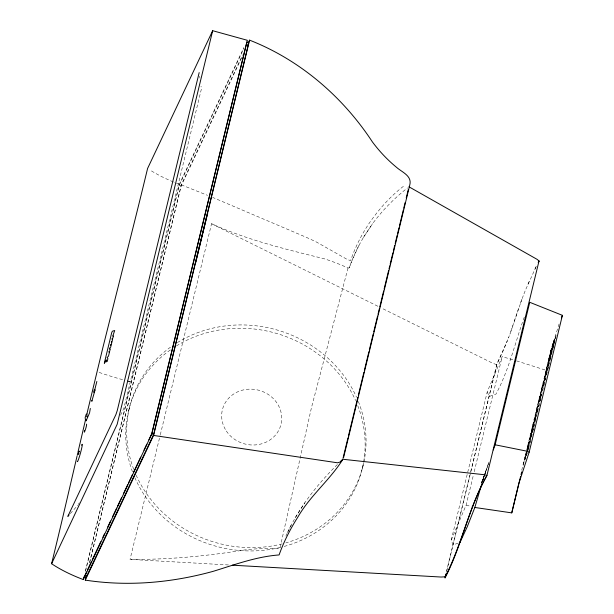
<?xml version="1.0" encoding="UTF-8"?>
<svg xmlns="http://www.w3.org/2000/svg" width="614" height="614" viewBox="0 0 614 614"><rect width="100%" height="100%" fill="white"/><g stroke="black" fill="none" stroke-linecap="round" stroke-linejoin="round"><path stroke-width="0.46" stroke-dasharray="3.07 2.3" d="M527.894 450.76C528.969 449.271 528.976 441.312 527.733 448.35M527.142 449.54L548.609 361.968L548.003 364.9M548.609 361.968C549.63 365.583 547.55 370.081 545.639 373.013L547.12 368.515L547.949 368.162M551.948 352.068L550.681 356.143L550.259 354.585L551.502 348.898L548.655 359.482L549.023 361.024L551.94 350.149L551.502 348.898M550.681 356.143L551.955 350.141M550.474 358.261L550.581 357.325L549.269 358.929L544.572 376.244L545.401 375.883L546.145 373.619L550.581 357.325M552.869 343.426L551.495 349.934L552.5 349.036L553.882 342.528L552.761 343.64L550.42 352.16M529.982 442.809C530.573 436.945 526.858 448.55 526.95 449.709M549.929 360.809L550.251 359.359M550.221 354.892L552.393 347.186A23.432 0.691 -75.6 0 0 554.127 340.033L554.265 339.427L553.529 342.067A23.079 0.675 -75.6 0 1 552.462 346.465L551.495 349.934M548.655 359.482L549.806 354.677M549.023 361.024L550.39 355.322M85.484 570.659L179.319 184.292L243.896 47.47M85.453 571.473L179.227 185.351L243.981 48.161M89.56 562.447L181.268 184.829L242.614 54.869M89.667 562.716L181.176 185.896L241.862 57.332M228.492 564.964L130.045 559.377L160.077 435.717M160.3 434.789L211.561 223.726C247.473 240.143 285.894 249.253 324.015 258.717A90.058 36.065 27.3 0 1 348.023 268.011L349.205 267.865A1039.794 416.415 27.3 0 1 359.221 244.909L363.296 237.633L372.56 223.688A1032.84 413.629 27.3 0 1 407.527 187.899M458.236 543.083L453.04 544.971L451.244 540.097L487.286 391.671L502.16 356.688L513.573 359.919M446.317 572.148L470.501 472.588M470.723 471.659L496.711 364.655L503.71 349.627L508.791 337.078M446.8 570.659L470.616 472.611M470.838 471.682L497.11 363.519L507.279 340.9M451.244 540.097L466.11 505.115L473.325 475.428M474.223 471.713L502.16 356.688M521.739 470.224L526.037 452.526M526.259 451.597L550.773 350.801L559.078 323.992M527.134 451.904L525.131 459.341L524.302 459.694L526.075 453.201M538.401 402.231L539.913 396.007L541.011 394.848L539.499 401.072L538.401 402.231L540.857 394.817L541.947 393.651L539.499 401.072M523.297 465.374L526.244 452.848M530.987 433.998L532.307 429.992L533.443 428.687L532.115 432.693L530.987 433.998L535.278 417.773L536.406 416.469L533.136 426.369L532.3 426.776L535.278 417.773M525.131 459.341L527.157 450.998M527.342 450.216L552.823 345.306L556.077 335.467L528.332 449.717M523.366 463.547L526.367 454.467L529.314 441.635M531.371 433.86L532 434.612L528.731 444.513L528.393 442.863L532.307 429.992M537.066 410.382L537.703 411.142L534.433 421.043L534.096 419.377L537.994 406.583L539.13 405.263L535.861 415.164L535.017 415.578L537.994 406.583M539.798 399.154L540.443 399.852L537.173 409.753L536.797 408.241L540.857 394.817M543.467 384.08L544.111 384.74L540.842 394.641L540.443 393.213L544.503 379.79L545.577 378.708L542.308 388.608L541.487 388.931L547.274 371.716L546.637 371.017L549.584 358.177M526.85 451.973L525.369 456.471L526.467 455.296L527.096 452.71M531.402 434.865L530.565 435.272L529.337 438.987L530.174 438.588L531.402 434.865L533.021 428.188L532.683 426.538L531.455 430.26L531.793 431.911L533.021 428.188M546.736 371.846L549.077 363.166M532.115 432.693L535.063 422.01L534.426 421.258M550.773 350.801L546.368 370.38L514.463 360.211M551.042 352.643L553.882 342.528M552.377 350.44L553.229 347.094A24.506 0.721 -75.6 0 0 553.421 346.304M348.015 268.019L311.467 407.627L279.923 548.402A90.058 33.164 0.2 0 0 253.498 549.077L251.64 549.238A70.103 25.811 0.2 0 0 244.257 550.014C206.504 556.115 168.313 559.753 130.045 559.377M527.679 449.786L530.312 440.775M527.672 450.453L528.808 446.616M527.296 448.773L528.286 445.472M128.633 410.62L129.562 407.289M362.26 468.597L363.181 465.266M514.033 322.373L522.153 298.504M482.934 480.325L484.331 475.965L481.576 483.126M484.615 475.098L488.982 462.073M546.637 371.017L543.636 380.097L544.004 381.616M539.913 396.007L539.361 397.68L540.19 397.327L541.011 394.848M526.467 455.296L527.196 453.094M552.823 345.306L556.077 335.474M518.684 308.098L509.912 334.2M482.197 481.66L488.959 462.119M512.989 325.535L508.438 338.099M524.264 317.146C515.031 342.858 509.029 369.789 496.012 394.027L489.089 396.544L487.286 391.671M552.523 349.005L552.976 347.378A22.027 0.645 -75.6 0 0 553.367 345.797M481.645 482.619L487.792 465.542M484.124 476.011L481.568 483.026L484.331 475.965M484.446 475.129L486.042 470.746L485.052 473.409M520.288 303.562L524.003 293.738M481.422 483.157L484.722 474.292M349.205 267.865L352.336 259.653L359.221 244.909M523.965 293.853L525.922 288.987M525.906 289.048L536.659 265.547L534.364 270.198M527.925 284.259L529.997 279.554M78.431 504.516L79.252 502.782M120.574 415.233L123.844 408.302L201.4 88.969L201.031 86.236M288.027 531.501C300.069 506.258 317.63 483.993 337.462 464.43M295.288 517.694L304.774 502.805M363.296 237.633L372.56 223.688M70.326 513.603L77.809 505.215M403.406 186.334C390.013 196.58 378.731 209.512 369.129 223.343A997.765 397.189 32.4 0 0 350.594 260.574L347.424 259.561L315.895 241.724L306.087 237.219L212.674 197.409M545.316 373.98L546.145 373.619M525.047 457.43L525.876 457.077M553.859 340.67L554.672 340.348L554.097 342.781A22.027 0.645 -75.6 0 1 553.46 345.406M127.144 380.864L131.319 381.931L126.208 380.626M466.11 505.115L471.345 506.527M179.227 185.351L181.176 185.896M496.711 364.655L493.011 363.381L381.455 308.028M181.268 184.829L207.578 195.367M211.561 223.726L378.024 306.325M549.139 358.039L549.791 358.706M526.367 454.467L527.012 455.174M533.106 425.264L533.743 426.016M199.665 76.22L199.918 78.047M122.57 379.659A149.417 58.837 13.7 0 1 98.363 372.145M179.319 184.292A89.345 35.182 13.7 0 1 174.1 182.243M173.371 181.944A89.345 35.182 13.7 0 1 149.816 169.901M554.879 340.317A24.506 0.721 -75.6 0 1 554.358 342.474M554.181 343.218A24.506 0.721 -75.6 0 1 553.621 345.521M285.901 536.076A1039.794 382.898 0.2 0 1 287.037 533.558M287.429 532.722A1039.794 382.898 0.2 0 1 291.151 525.193M358.361 401.548A120.359 110.627 15.5 0 1 285.855 542.891M282.164 543.881A120.359 110.627 15.5 0 1 136.201 475.32M133.698 469.28A120.359 110.627 15.5 0 1 171.882 346.189M177.385 342.581A120.359 110.627 15.5 0 1 356.534 397.235M363.427 463.14A120.359 110.627 15.5 0 1 284.006 546.475M280.345 547.427A120.359 110.627 15.5 0 1 134.903 477.792M132.455 471.736A120.359 110.627 15.5 0 1 170.961 349.512M176.456 345.905A120.359 110.627 15.5 0 1 355.613 400.566M357.778 405.739A120.359 110.627 15.5 0 1 363.588 462.219M226.336 431.013A30.209 27.76 15.5 0 0 278.311 431.089A30.209 27.76 15.5 0 0 250.435 389.138A30.209 27.76 15.5 0 0 226.336 431.013"/><path stroke-width="0.92" d="M86.114 420.03L86.044 420.874L87.564 417.535L86.942 416.415M91.9 400.458L91.824 401.303L94.993 390.189L93.988 390.32M199.174 72.582L117.259 410.52L115.923 414.527L67.832 516.397L69.083 515M212.674 30.7L117.174 424.274L51.599 563.736A89.345 35.182 13.7 0 0 83.32 579.578L151.835 433.875L247.342 40.294L212.674 30.7L147.598 168.451L143.177 186.664A619.188 45.927 -74.5 0 1 133.998 223.765L102.998 347.102L86.996 413.491M78.4 454.107L78.861 452.219M79.26 451.589L79.267 451.098L79.099 451.497M84.555 430.614C83.151 436.523 87.518 424.259 86.467 424.136M459.963 542.454L467.269 526.697L474.837 507.471L511.761 512.874L518.907 483.195L529.176 452.127L562.401 315.335L529.744 302.303L495.145 444.797L493.249 449.97M77.019 456.256L64.493 509.935A619.188 45.927 -74.5 0 1 56.02 545.547L51.599 563.736M77.234 455.342L77.709 453.278M77.909 452.441L85.592 419.454M83.32 579.578L83.965 576.899M94.241 391.786L96.851 381.471M85.269 580.115L153.569 435.433L337.523 462.802L340.309 461.958L342.574 459.802C329.511 480.378 309.963 495.951 297.752 517.249A997.765 353.388 -4.7 0 0 279.101 554.941C256.475 556.614 235.124 564.542 213.626 571.204C172.043 582.755 128.042 586.715 85.269 580.115L86.397 575.471M84.095 577.06L86.052 577.597L86.505 575.74M148.857 439.862L151.704 433.829L246.836 42.12L248.785 42.665L153.661 434.367L86.052 577.597M153.569 435.433L249.568 40.14C300.062 59.911 342.842 96.805 372.445 141.98C379.383 151.282 387.38 159.793 396.337 167.169C401.825 172.166 412.393 175.796 409.738 185.129L343.571 457.584M195.728 262.462L201.661 238.04M201.76 237.618L207.693 213.196M343.011 458.32L347.977 437.859M348.43 436.001L357.808 397.396M358.369 395.086L363.918 372.237M364.371 370.372L368.899 351.73M369.352 349.873L373.197 334.031M373.726 331.852L377.564 316.049M378.017 314.191L379.306 308.865M379.759 307.008L383.658 290.944M384.111 289.079L388.585 270.659M389.038 268.802L389.76 265.831M390.166 264.143L392.922 252.814M393.336 251.095L394.695 245.5M395.178 243.52L397.212 235.147M397.634 233.389L399.016 227.71M399.468 225.852L403.306 210.042M403.759 208.184L405.11 202.605M406.238 197.977L408.272 189.588M232.315 565.187L441.121 577.037L445.188 576.799L445.871 574.006M445.91 574.328L445.02 577.997C462.073 545.063 468.559 507.801 486.933 475.436L484.784 474.775L342.789 459.249L340.778 461.198M511.761 512.874L520.58 476.548M521.033 474.691L521.716 471.897M474.837 507.471L480.754 487.309M78.845 453.201L78.515 454.168M481.023 486.434L481.836 483.817M561.38 317.929L562.401 315.335M248.34 42.742L249.568 40.14M247.565 45.252L248.378 43.525M84.502 576.193L86.543 571.88M87.357 570.153L91.425 561.526M92.246 559.799L100.796 541.678M102.83 537.365L104.464 533.919M107.719 527.012L110.574 520.971M112.608 516.658L116.683 508.031M117.497 506.304L121.564 497.678M123.606 493.364L127.674 484.73M128.487 483.011L132.563 474.376M133.376 472.657L140.706 457.123M143.968 450.223L146.815 444.183M445.188 576.799C462.027 544.219 468.804 507.494 486.933 475.466L539.038 260.927L538.24 262.47L539.023 260.958L537.104 259.361L408.955 186.794M86.221 414.266L85.162 417.528L85.438 419.807M90.319 408.464L89.552 412.915L87.61 417.428L87.004 416.261L86.965 413.736M94.042 390.074L95.055 389.921M495.145 444.797L526.175 451.021L529.176 452.127M151.704 433.829L153.661 434.367M93.267 391.724L93.927 392.315M81.601 445.242A9.056 0.675 -74.5 0 1 80.71 452.18A9.056 0.675 -74.5 0 1 77.295 461.306M104.449 362.575L104.334 363.342L106.283 359.881L105.792 361.907L107.197 361.485L107.895 358.599L107.097 357.624L108.517 356.066L109.522 351.922L108.878 352.114L109.008 351.477L109.676 351.277L110.259 348.882L109.584 349.09L109.952 347.57L110.627 347.363L111.203 344.976L110.489 345.191L110.612 344.654L111.334 344.439L111.948 341.914L111.303 342.105L111.418 341.614L112.07 341.422L112.623 339.143L112.001 339.327L112.247 338.314L112.869 338.13L113.406 335.935L112.753 336.127L114.718 330.509L112.377 331.207L111.733 332.573L104.449 362.575"/></g></svg>
